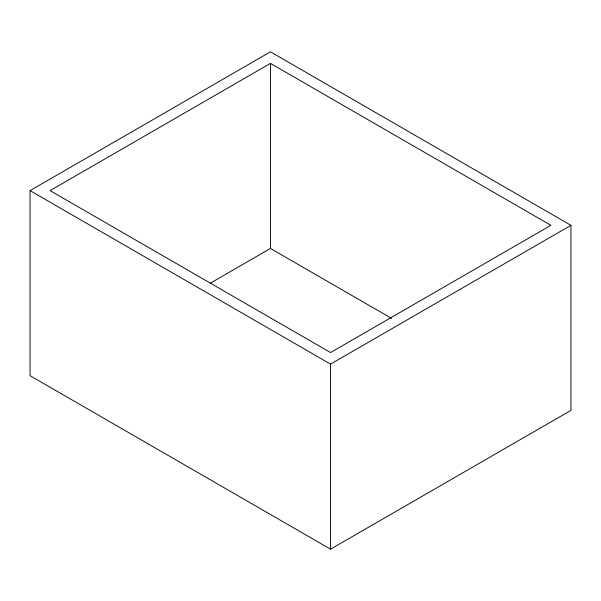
<?xml version="1.0" encoding="UTF-8"?>
<svg xmlns="http://www.w3.org/2000/svg" width="601" height="601" viewBox="0 0 601 601"><rect width="100%" height="100%" fill="white"/><g stroke="black" fill="none" stroke-linecap="round" stroke-linejoin="round"><path stroke-width="0.9" d="M30.05 190.622L270.45 51.829L570.95 225.322L570.95 410.378L330.55 549.171L30.05 375.678L30.05 190.622L330.55 364.116L570.95 225.322M270.45 63.39L50.086 190.622L330.55 352.547L550.914 225.322L270.45 63.39L270.45 248.453L391.582 318.387M210.275 283.191L270.45 248.453M330.55 364.116L330.55 549.171"/></g></svg>
